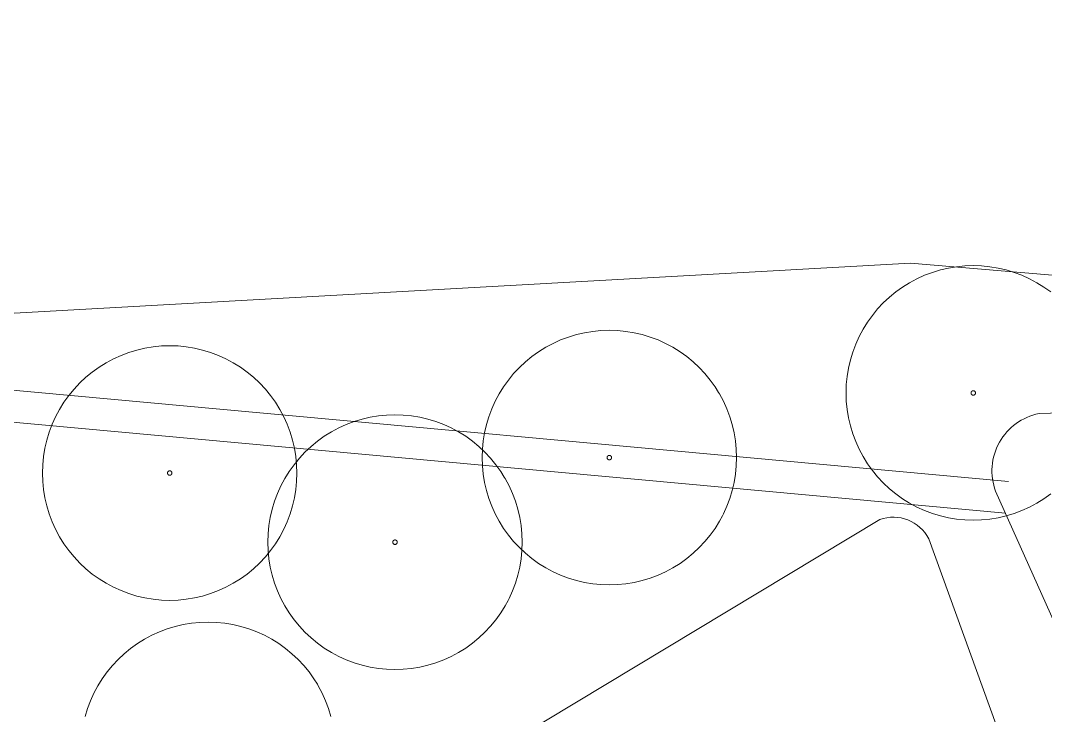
# Model space of a CAD drawing. Header units: inches. Extents: x 501854 to 503583, y 4345579 to 4347155.
# Drawn here: x 502691.48 to 502723.7, y 4346441.42 to 4346463.25 of the extents above; entities that cross this region are included whole.
import ezdxf

# ---------------------------------------------------------------- set-up
doc = ezdxf.new("R2010")
doc.units = ezdxf.units.IN
doc.header["$MEASUREMENT"] = 0
for name, color, linetype, lineweight in [('cp_alberi_linea', 252, 'Continuous', 9), ('cp_canne_tratteggio', 16, 'Continuous', 0), ('cp_pozzette_linee', 142, 'Continuous', 5), ('cp_recinzioni leggere_linea', 132, 'Continuous', 9), ('cp_vegetazione_linee', 34, 'Continuous', 5)]:
    doc.layers.add(name, color=color, linetype=linetype, lineweight=lineweight)

msp = doc.modelspace()

# ---------------------------------------------------------------- hatches: boundary and pattern name
at = {"layer": 'cp_canne_tratteggio', "lineweight": 25}
h = msp.add_hatch(dxfattribs=at)
h.set_pattern_fill('AR-SAND', color=256, scale=1.5, angle=25)
h.set_pattern_definition([(64.2604, (502743.642, 4346446.89), (-1.385729, 2.538138), [0, -2.28, 0, -2.55, 0, -2.4375]), (34.2604, (502743.642, 4346446.89), (0.464291, 4.97512), [0, -1.23, 0, -2.055, 0, -0.7875]), (354.2604, (502741.9946, 4346446.0592), (4.167091, 2.1108425), [0, -0.75, 0, -2.7, 0, -3.525]), (344.2604, (502741.9946, 4346446.059), (3.433469, 3.205822), [0, -0.375, 0, -1.77, 0, -2.025])])
h.paths.add_polyline_path([(501986.281, 4346399.105), (501992.935, 4346401.656, -0.087858), (502078.709, 4346409.996), (502055.176, 4346414.128), (502047.071, 4346414.128), (502025.651, 4346411.815), (502013.493, 4346410.948), (502005.099, 4346407.913), (501993.376, 4346406.178), (501985.56, 4346402.565), (501978.787, 4346403.354), (501975.795, 4346402.313), (501965.994, 4346398.9), (501964.513, 4346399.967), (501961.036, 4346399.377), (501962.485, 4346390.561), (501963.844, 4346390.744), (501967.866, 4346392.12), (501971.252, 4346393.39), (501974.533, 4346394.66), (501979.402, 4346396.565)])
h.paths.add_polyline_path([(502122.318, 4346406.595), (502113.821, 4346407.327), (502102.834, 4346410.692), (502094.776, 4346410.253), (502093.479, 4346408.389, -0.035951), (502128.187, 4346400.979, 0.258775), (502196.159, 4346400.784, -0.063887), (502290.862, 4346433.897), (502290.862, 4346435.079), (502280.765, 4346435.569), (502257.539, 4346429.251), (502239.698, 4346421.898), (502222.613, 4346417.467), (502208.549, 4346409.046), (502193.63, 4346406.067), (502190.347, 4346403.683), (502187.363, 4346401.001), (502176.025, 4346397.127), (502167.371, 4346396.68), (502159.464, 4346394.892), (502138.873, 4346399.28), (502134.918, 4346402.791)])
h.paths.add_polyline_path([(502082.177, 4346412.009), (502078.709, 4346409.996, -0.015034), (502093.479, 4346408.389)])
h.paths.add_polyline_path([(502353.44, 4346437.805), (502354.244, 4346437.9), (502354.964, 4346438.069), (502355.547, 4346438.302), (502356.563, 4346438.725), (502358.087, 4346439.318), (502361.452, 4346440.821), (502363.483, 4346441.012), (502364.457, 4346441.117), (502365.369, 4346441.35), (502367.418, 4346442.095), (502371.102, 4346442.109), (502371.631, 4346442.175), (502372.491, 4346442.44), (502374.304, 4346443.293), (502376.262, 4346443.763), (502378.312, 4346444.093), (502380.584, 4346444.453), (502380.673, 4346444.471), (502380.76, 4346444.498), (502383.669, 4346445.521), (502386.395, 4346446.699), (502394.491, 4346449.874), (502399.095, 4346451.621), (502406.16, 4346454.081), (502409.811, 4346455.272), (502413.541, 4346456.463), (502419.206, 4346458.222), (502423.489, 4346459.318), (502428.518, 4346459.416), (502430.836, 4346458.9), (502430.914, 4346458.886), (502430.993, 4346458.878), (502431.073, 4346458.876), (502431.153, 4346458.881), (502433.057, 4346459.071), (502434.565, 4346459.23), (502436.708, 4346459.151), (502440.607, 4346458.851), (502442.907, 4346458.276), (502445.462, 4346456.328), (502446.313, 4346455.579), (502447.979, 4346454.316), (502448.702, 4346453.847), (502450.589, 4346452.859), (502452.556, 4346450.76), (502453.244, 4346450.469), (502454.62, 4346450.311), (502456.632, 4346450.578), (502458.764, 4346451.027), (502461.394, 4346450.896), (502463.775, 4346450.816), (502465.978, 4346450.824), (502468.141, 4346450.737), (502472.745, 4346450.975), (502476.475, 4346451.055), (502480.67, 4346450.872), (502484.119, 4346450.105), (502484.594, 4346449.605), (502485.876, 4346449.214), (502487.584, 4346449.214), (502487.954, 4346450.248), (502482.423, 4346452.229), (502477.963, 4346453.837), (502471.707, 4346453.775), (502467.867, 4346453.899), (502462.23, 4346454.085), (502449.304, 4346457.705), (502448.036, 4346460.08), (502444.59, 4346462.583), (502438.482, 4346461.957), (502425.325, 4346461.645), (502408.566, 4346456.483), (502391.651, 4346451.165), (502384.446, 4346450.383), (502375.519, 4346446.941), (502356.375, 4346443.499), (502353.164, 4346441.458), (502348.98, 4346439.32), (502335.746, 4346437.863), (502321.539, 4346434.462), (502311.987, 4346435.116), (502308.869, 4346435.113), (502308.869, 4346433.462), (502311.87, 4346433.28), (502313.105, 4346433.175), (502317.259, 4346432.963), (502320.022, 4346432.81), (502320.095, 4346432.809), (502320.167, 4346432.813), (502320.184, 4346432.815), (502323.397, 4346433.772), (502326.917, 4346434.228), (502330.279, 4346434.155), (502330.79, 4346434.216), (502333.195, 4346434.963), (502334.981, 4346434.82), (502336.092, 4346434.851), (502337.68, 4346434.851), (502339.823, 4346435.014), (502342.598, 4346435.624), (502344.93, 4346435.846), (502347.955, 4346436.558), (502349.731, 4346437.279), (502351.928, 4346437.686)])
h.paths.add_polyline_path([(502768.185, 4346429.638), (502763.485, 4346428.055), (502757.435, 4346427.839), (502754.975, 4346427.752), (502747.195, 4346428.991), (502747.239, 4346427.582), (502750.564, 4346426.502), (502752.866, 4346426.184), (502755.644, 4346426.105), (502757.708, 4346426.263), (502759.613, 4346426.581), (502761.915, 4346426.978), (502764.058, 4346426.978), (502766.36, 4346427.057), (502768.257, 4346427.328)])

# ---------------------------------------------------------------- linework, layer by layer
at = {"layer": 'cp_alberi_linea'}
for points in [[(502723.869, 4346454.726), (502723.656, 4346454.878), (502723.434, 4346455.016), (502723.203, 4346455.14), (502722.965, 4346455.248), (502722.72, 4346455.34), (502722.469, 4346455.416), (502722.214, 4346455.475), (502721.956, 4346455.518), (502721.696, 4346455.544), (502721.434, 4346455.552), (502721.172, 4346455.544), (502720.912, 4346455.518), (502720.654, 4346455.475), (502720.399, 4346455.416), (502720.148, 4346455.34), (502719.903, 4346455.248), (502719.665, 4346455.14), (502719.434, 4346455.016), (502719.212, 4346454.878), (502718.999, 4346454.726), (502718.797, 4346454.56), (502718.606, 4346454.381), (502718.427, 4346454.19), (502718.261, 4346453.987), (502718.108, 4346453.775), (502717.97, 4346453.552), (502717.847, 4346453.321), (502717.739, 4346453.083), (502717.646, 4346452.838), (502717.57, 4346452.588), (502717.511, 4346452.333), (502717.468, 4346452.074), (502717.443, 4346451.814), (502717.434, 4346451.552), (502717.443, 4346451.291), (502717.468, 4346451.03), (502717.511, 4346450.772), (502717.57, 4346450.517), (502717.646, 4346450.267), (502717.739, 4346450.022), (502717.847, 4346449.783), (502717.97, 4346449.552), (502718.108, 4346449.33), (502718.261, 4346449.117), (502718.427, 4346448.915), (502718.606, 4346448.724), (502718.797, 4346448.545), (502718.999, 4346448.379), (502719.212, 4346448.226), (502719.434, 4346448.088), (502719.665, 4346447.965), (502719.903, 4346447.857), (502720.148, 4346447.765), (502720.399, 4346447.689), (502720.654, 4346447.629), (502720.912, 4346447.586), (502721.172, 4346447.561), (502721.434, 4346447.552), (502721.696, 4346447.561), (502721.956, 4346447.586), (502722.214, 4346447.629), (502722.469, 4346447.689), (502722.72, 4346447.765), (502722.965, 4346447.857), (502723.203, 4346447.965), (502723.434, 4346448.088), (502723.656, 4346448.226), (502723.869, 4346448.379)], [(502701.242, 4346441.389), (502701.166, 4346441.64), (502701.074, 4346441.885), (502700.966, 4346442.123), (502700.843, 4346442.354), (502700.815, 4346442.399), (502700.705, 4346442.576), (502700.552, 4346442.789), (502700.386, 4346442.991), (502700.207, 4346443.182), (502700.016, 4346443.361), (502699.814, 4346443.527), (502699.601, 4346443.68), (502699.379, 4346443.818), (502699.148, 4346443.941), (502698.909, 4346444.049), (502698.664, 4346444.142), (502698.414, 4346444.218), (502698.159, 4346444.277), (502697.901, 4346444.32), (502697.64, 4346444.345), (502697.379, 4346444.354), (502697.117, 4346444.345), (502696.857, 4346444.32), (502696.598, 4346444.277), (502696.343, 4346444.218), (502696.093, 4346444.142), (502695.848, 4346444.049), (502695.61, 4346443.941), (502695.379, 4346443.818), (502695.156, 4346443.68), (502694.944, 4346443.527), (502694.741, 4346443.361), (502694.55, 4346443.182), (502694.371, 4346442.991), (502694.205, 4346442.789), (502694.053, 4346442.576), (502693.915, 4346442.354), (502693.791, 4346442.123), (502693.683, 4346441.885), (502693.591, 4346441.64), (502693.515, 4346441.389)]]:
    msp.add_lwpolyline(points, dxfattribs=at)
for points in [[(502713.993, 4346449.522), (502713.984, 4346449.783), (502713.959, 4346450.044), (502713.916, 4346450.302), (502713.857, 4346450.557), (502713.781, 4346450.807), (502713.688, 4346451.052), (502713.58, 4346451.291), (502713.457, 4346451.522), (502713.429, 4346451.567), (502713.319, 4346451.744), (502713.166, 4346451.957), (502713, 4346452.159), (502712.821, 4346452.35), (502712.63, 4346452.529), (502712.428, 4346452.695), (502712.215, 4346452.848), (502711.993, 4346452.986), (502711.762, 4346453.109), (502711.524, 4346453.217), (502711.279, 4346453.309), (502711.028, 4346453.385), (502710.773, 4346453.445), (502710.515, 4346453.487), (502710.254, 4346453.513), (502709.993, 4346453.522), (502709.731, 4346453.513), (502709.471, 4346453.487), (502709.212, 4346453.445), (502708.958, 4346453.385), (502708.707, 4346453.309), (502708.462, 4346453.217), (502708.224, 4346453.109), (502707.993, 4346452.986), (502707.771, 4346452.848), (502707.558, 4346452.695), (502707.355, 4346452.529), (502707.164, 4346452.35), (502706.985, 4346452.159), (502706.819, 4346451.957), (502706.667, 4346451.744), (502706.529, 4346451.522), (502706.405, 4346451.291), (502706.297, 4346451.052), (502706.205, 4346450.807), (502706.129, 4346450.557), (502706.07, 4346450.302), (502706.027, 4346450.044), (502706.001, 4346449.783), (502705.993, 4346449.522), (502706.001, 4346449.26), (502706.027, 4346449), (502706.07, 4346448.741), (502706.129, 4346448.486), (502706.205, 4346448.236), (502706.297, 4346447.991), (502706.405, 4346447.753), (502706.529, 4346447.522), (502706.667, 4346447.299), (502706.819, 4346447.087), (502706.985, 4346446.884), (502707.164, 4346446.693), (502707.355, 4346446.514), (502707.558, 4346446.348), (502707.771, 4346446.196), (502707.993, 4346446.058), (502708.224, 4346445.934), (502708.462, 4346445.826), (502708.707, 4346445.734), (502708.958, 4346445.658), (502709.212, 4346445.599), (502709.471, 4346445.556), (502709.731, 4346445.53), (502709.993, 4346445.522), (502710.254, 4346445.53), (502710.515, 4346445.556), (502710.773, 4346445.599), (502711.028, 4346445.658), (502711.279, 4346445.734), (502711.524, 4346445.826), (502711.762, 4346445.934), (502711.993, 4346446.058), (502712.215, 4346446.196), (502712.428, 4346446.348), (502712.63, 4346446.514), (502712.821, 4346446.693), (502713, 4346446.884), (502713.166, 4346447.087), (502713.319, 4346447.299), (502713.457, 4346447.522), (502713.548, 4346447.693), (502713.58, 4346447.753), (502713.688, 4346447.991), (502713.781, 4346448.236), (502713.857, 4346448.486), (502713.916, 4346448.741), (502713.959, 4346449), (502713.984, 4346449.26)], [(502700.173, 4346449.037), (502700.164, 4346449.298), (502700.139, 4346449.559), (502700.096, 4346449.817), (502700.037, 4346450.072), (502699.961, 4346450.322), (502699.868, 4346450.567), (502699.76, 4346450.806), (502699.637, 4346451.037), (502699.499, 4346451.259), (502699.346, 4346451.472), (502699.18, 4346451.674), (502699.001, 4346451.865), (502698.81, 4346452.044), (502698.608, 4346452.21), (502698.395, 4346452.363), (502698.173, 4346452.501), (502697.942, 4346452.624), (502697.704, 4346452.732), (502697.459, 4346452.824), (502697.208, 4346452.9), (502696.953, 4346452.96), (502696.695, 4346453.002), (502696.435, 4346453.028), (502696.173, 4346453.037), (502695.911, 4346453.028), (502695.651, 4346453.002), (502695.393, 4346452.96), (502695.138, 4346452.9), (502694.887, 4346452.824), (502694.642, 4346452.732), (502694.404, 4346452.624), (502694.173, 4346452.501), (502693.951, 4346452.363), (502693.738, 4346452.21), (502693.536, 4346452.044), (502693.345, 4346451.865), (502693.166, 4346451.674), (502693, 4346451.472), (502692.847, 4346451.259), (502692.709, 4346451.037), (502692.585, 4346450.806), (502692.477, 4346450.567), (502692.385, 4346450.322), (502692.309, 4346450.072), (502692.25, 4346449.817), (502692.207, 4346449.559), (502692.182, 4346449.298), (502692.173, 4346449.037), (502692.182, 4346448.775), (502692.207, 4346448.515), (502692.25, 4346448.256), (502692.309, 4346448.001), (502692.385, 4346447.751), (502692.477, 4346447.506), (502692.585, 4346447.268), (502692.709, 4346447.037), (502692.847, 4346446.814), (502693, 4346446.602), (502693.166, 4346446.399), (502693.345, 4346446.208), (502693.536, 4346446.029), (502693.738, 4346445.863), (502693.951, 4346445.711), (502694.173, 4346445.573), (502694.404, 4346445.449), (502694.642, 4346445.341), (502694.887, 4346445.249), (502695.138, 4346445.173), (502695.393, 4346445.114), (502695.651, 4346445.071), (502695.911, 4346445.045), (502696.173, 4346445.037), (502696.435, 4346445.045), (502696.695, 4346445.071), (502696.953, 4346445.114), (502697.208, 4346445.173), (502697.459, 4346445.249), (502697.704, 4346445.341), (502697.942, 4346445.449), (502698.173, 4346445.573), (502698.395, 4346445.711), (502698.608, 4346445.863), (502698.81, 4346446.029), (502699.001, 4346446.208), (502699.18, 4346446.399), (502699.346, 4346446.602), (502699.499, 4346446.814), (502699.637, 4346447.037), (502699.76, 4346447.268), (502699.868, 4346447.506), (502699.961, 4346447.751), (502700.037, 4346448.001), (502700.096, 4346448.256), (502700.139, 4346448.515), (502700.164, 4346448.775)], [(502721.504, 4346451.552), (502721.504, 4346451.557), (502721.504, 4346451.561), (502721.503, 4346451.566), (502721.502, 4346451.57), (502721.5, 4346451.575), (502721.499, 4346451.579), (502721.497, 4346451.583), (502721.495, 4346451.587), (502721.492, 4346451.591), (502721.49, 4346451.595), (502721.487, 4346451.598), (502721.484, 4346451.602), (502721.48, 4346451.605), (502721.477, 4346451.608), (502721.473, 4346451.611), (502721.469, 4346451.613), (502721.465, 4346451.615), (502721.461, 4346451.617), (502721.457, 4346451.619), (502721.452, 4346451.62), (502721.448, 4346451.621), (502721.443, 4346451.622), (502721.439, 4346451.622), (502721.434, 4346451.622), (502721.429, 4346451.622), (502721.425, 4346451.622), (502721.42, 4346451.621), (502721.416, 4346451.62), (502721.411, 4346451.619), (502721.407, 4346451.617), (502721.403, 4346451.615), (502721.399, 4346451.613), (502721.395, 4346451.611), (502721.391, 4346451.608), (502721.388, 4346451.605), (502721.384, 4346451.602), (502721.381, 4346451.598), (502721.378, 4346451.595), (502721.376, 4346451.591), (502721.373, 4346451.587), (502721.371, 4346451.583), (502721.369, 4346451.579), (502721.368, 4346451.575), (502721.366, 4346451.57), (502721.365, 4346451.566), (502721.365, 4346451.561), (502721.364, 4346451.557), (502721.364, 4346451.552), (502721.364, 4346451.548), (502721.365, 4346451.543), (502721.365, 4346451.539), (502721.366, 4346451.534), (502721.368, 4346451.53), (502721.369, 4346451.525), (502721.371, 4346451.521), (502721.373, 4346451.517), (502721.376, 4346451.513), (502721.378, 4346451.51), (502721.381, 4346451.506), (502721.384, 4346451.503), (502721.388, 4346451.5), (502721.391, 4346451.497), (502721.395, 4346451.494), (502721.399, 4346451.492), (502721.403, 4346451.489), (502721.407, 4346451.487), (502721.411, 4346451.486), (502721.416, 4346451.485), (502721.42, 4346451.484), (502721.425, 4346451.483), (502721.429, 4346451.482), (502721.434, 4346451.482), (502721.439, 4346451.482), (502721.443, 4346451.483), (502721.448, 4346451.484), (502721.452, 4346451.485), (502721.457, 4346451.486), (502721.461, 4346451.487), (502721.465, 4346451.489), (502721.469, 4346451.492), (502721.473, 4346451.494), (502721.477, 4346451.497), (502721.48, 4346451.5), (502721.484, 4346451.503), (502721.487, 4346451.506), (502721.49, 4346451.51), (502721.492, 4346451.513), (502721.495, 4346451.517), (502721.497, 4346451.521), (502721.499, 4346451.525), (502721.5, 4346451.53), (502721.502, 4346451.534), (502721.503, 4346451.539), (502721.504, 4346451.543), (502721.504, 4346451.548)], [(502707.255, 4346446.864), (502707.246, 4346447.126), (502707.221, 4346447.386), (502707.178, 4346447.644), (502707.119, 4346447.899), (502707.043, 4346448.15), (502706.95, 4346448.395), (502706.842, 4346448.633), (502706.719, 4346448.864), (502706.691, 4346448.909), (502706.581, 4346449.086), (502706.428, 4346449.299), (502706.262, 4346449.501), (502706.083, 4346449.693), (502705.892, 4346449.871), (502705.69, 4346450.038), (502705.477, 4346450.19), (502705.255, 4346450.328), (502705.024, 4346450.452), (502704.786, 4346450.56), (502704.541, 4346450.652), (502704.29, 4346450.728), (502704.035, 4346450.787), (502703.777, 4346450.83), (502703.517, 4346450.856), (502703.255, 4346450.864), (502702.993, 4346450.856), (502702.733, 4346450.83), (502702.475, 4346450.787), (502702.22, 4346450.728), (502701.969, 4346450.652), (502701.724, 4346450.56), (502701.486, 4346450.452), (502701.255, 4346450.328), (502701.033, 4346450.19), (502700.82, 4346450.038), (502700.618, 4346449.871), (502700.426, 4346449.693), (502700.248, 4346449.501), (502700.082, 4346449.299), (502699.929, 4346449.086), (502699.791, 4346448.864), (502699.667, 4346448.633), (502699.559, 4346448.395), (502699.467, 4346448.15), (502699.391, 4346447.899), (502699.332, 4346447.644), (502699.289, 4346447.386), (502699.263, 4346447.126), (502699.255, 4346446.864), (502699.263, 4346446.602), (502699.289, 4346446.342), (502699.332, 4346446.084), (502699.391, 4346445.829), (502699.467, 4346445.578), (502699.559, 4346445.333), (502699.667, 4346445.095), (502699.791, 4346444.864), (502699.929, 4346444.642), (502700.082, 4346444.429), (502700.248, 4346444.227), (502700.426, 4346444.036), (502700.618, 4346443.857), (502700.82, 4346443.691), (502701.033, 4346443.538), (502701.255, 4346443.4), (502701.486, 4346443.277), (502701.724, 4346443.169), (502701.969, 4346443.076), (502702.22, 4346443), (502702.475, 4346442.941), (502702.733, 4346442.898), (502702.993, 4346442.873), (502703.255, 4346442.864), (502703.517, 4346442.873), (502703.777, 4346442.898), (502704.035, 4346442.941), (502704.29, 4346443), (502704.541, 4346443.076), (502704.786, 4346443.169), (502705.024, 4346443.277), (502705.255, 4346443.4), (502705.477, 4346443.538), (502705.69, 4346443.691), (502705.892, 4346443.857), (502706.083, 4346444.036), (502706.262, 4346444.227), (502706.428, 4346444.429), (502706.581, 4346444.642), (502706.719, 4346444.864), (502706.81, 4346445.035), (502706.842, 4346445.095), (502706.95, 4346445.333), (502707.043, 4346445.578), (502707.119, 4346445.829), (502707.178, 4346446.084), (502707.221, 4346446.342), (502707.246, 4346446.602)], [(502710.063, 4346449.522), (502710.063, 4346449.526), (502710.062, 4346449.531), (502710.062, 4346449.535), (502710.061, 4346449.54), (502710.059, 4346449.544), (502710.058, 4346449.548), (502710.056, 4346449.553), (502710.054, 4346449.557), (502710.051, 4346449.561), (502710.048, 4346449.564), (502710.046, 4346449.568), (502710.042, 4346449.571), (502710.039, 4346449.574), (502710.036, 4346449.577), (502710.032, 4346449.58), (502710.028, 4346449.582), (502710.024, 4346449.585), (502710.02, 4346449.586), (502710.015, 4346449.588), (502710.011, 4346449.589), (502710.007, 4346449.59), (502710.002, 4346449.591), (502709.997, 4346449.592), (502709.993, 4346449.592), (502709.988, 4346449.592), (502709.984, 4346449.591), (502709.979, 4346449.59), (502709.975, 4346449.589), (502709.97, 4346449.588), (502709.966, 4346449.586), (502709.962, 4346449.585), (502709.958, 4346449.582), (502709.954, 4346449.58), (502709.95, 4346449.577), (502709.947, 4346449.574), (502709.943, 4346449.571), (502709.94, 4346449.568), (502709.937, 4346449.564), (502709.935, 4346449.561), (502709.932, 4346449.557), (502709.93, 4346449.553), (502709.928, 4346449.548), (502709.926, 4346449.544), (502709.925, 4346449.54), (502709.924, 4346449.535), (502709.923, 4346449.531), (502709.923, 4346449.526), (502709.923, 4346449.522), (502709.923, 4346449.517), (502709.923, 4346449.513), (502709.924, 4346449.508), (502709.925, 4346449.504), (502709.926, 4346449.499), (502709.928, 4346449.495), (502709.93, 4346449.491), (502709.932, 4346449.487), (502709.935, 4346449.483), (502709.937, 4346449.479), (502709.94, 4346449.475), (502709.943, 4346449.472), (502709.947, 4346449.469), (502709.95, 4346449.466), (502709.954, 4346449.463), (502709.958, 4346449.461), (502709.962, 4346449.459), (502709.966, 4346449.457), (502709.97, 4346449.455), (502709.975, 4346449.454), (502709.979, 4346449.453), (502709.984, 4346449.452), (502709.988, 4346449.452), (502709.993, 4346449.452), (502709.997, 4346449.452), (502710.002, 4346449.452), (502710.007, 4346449.453), (502710.011, 4346449.454), (502710.015, 4346449.455), (502710.02, 4346449.457), (502710.024, 4346449.459), (502710.028, 4346449.461), (502710.032, 4346449.463), (502710.036, 4346449.466), (502710.039, 4346449.469), (502710.042, 4346449.472), (502710.046, 4346449.475), (502710.048, 4346449.479), (502710.051, 4346449.483), (502710.054, 4346449.487), (502710.056, 4346449.491), (502710.058, 4346449.495), (502710.059, 4346449.499), (502710.061, 4346449.504), (502710.062, 4346449.508), (502710.062, 4346449.513), (502710.063, 4346449.517)], [(502696.243, 4346449.037), (502696.243, 4346449.041), (502696.242, 4346449.046), (502696.242, 4346449.05), (502696.241, 4346449.055), (502696.239, 4346449.059), (502696.238, 4346449.064), (502696.236, 4346449.068), (502696.234, 4346449.072), (502696.231, 4346449.076), (502696.229, 4346449.079), (502696.226, 4346449.083), (502696.223, 4346449.086), (502696.219, 4346449.089), (502696.216, 4346449.092), (502696.212, 4346449.095), (502696.208, 4346449.097), (502696.204, 4346449.1), (502696.2, 4346449.101), (502696.196, 4346449.103), (502696.191, 4346449.104), (502696.187, 4346449.105), (502696.182, 4346449.106), (502696.178, 4346449.107), (502696.173, 4346449.107), (502696.168, 4346449.107), (502696.164, 4346449.106), (502696.159, 4346449.105), (502696.155, 4346449.104), (502696.15, 4346449.103), (502696.146, 4346449.101), (502696.142, 4346449.1), (502696.138, 4346449.097), (502696.134, 4346449.095), (502696.13, 4346449.092), (502696.127, 4346449.089), (502696.123, 4346449.086), (502696.12, 4346449.083), (502696.117, 4346449.079), (502696.115, 4346449.076), (502696.112, 4346449.072), (502696.11, 4346449.068), (502696.108, 4346449.064), (502696.107, 4346449.059), (502696.105, 4346449.055), (502696.104, 4346449.05), (502696.103, 4346449.046), (502696.103, 4346449.041), (502696.103, 4346449.037), (502696.103, 4346449.032), (502696.103, 4346449.028), (502696.104, 4346449.023), (502696.105, 4346449.019), (502696.107, 4346449.014), (502696.108, 4346449.01), (502696.11, 4346449.006), (502696.112, 4346449.002), (502696.115, 4346448.998), (502696.117, 4346448.994), (502696.12, 4346448.99), (502696.123, 4346448.987), (502696.127, 4346448.984), (502696.13, 4346448.981), (502696.134, 4346448.978), (502696.138, 4346448.976), (502696.142, 4346448.974), (502696.146, 4346448.972), (502696.15, 4346448.97), (502696.155, 4346448.969), (502696.159, 4346448.968), (502696.164, 4346448.967), (502696.168, 4346448.967), (502696.173, 4346448.967), (502696.178, 4346448.967), (502696.182, 4346448.967), (502696.187, 4346448.968), (502696.191, 4346448.969), (502696.196, 4346448.97), (502696.2, 4346448.972), (502696.204, 4346448.974), (502696.208, 4346448.976), (502696.212, 4346448.978), (502696.216, 4346448.981), (502696.219, 4346448.984), (502696.223, 4346448.987), (502696.226, 4346448.99), (502696.229, 4346448.994), (502696.231, 4346448.998), (502696.234, 4346449.002), (502696.236, 4346449.006), (502696.238, 4346449.01), (502696.239, 4346449.014), (502696.241, 4346449.019), (502696.242, 4346449.023), (502696.242, 4346449.028), (502696.243, 4346449.032)], [(502703.325, 4346446.864), (502703.325, 4346446.869), (502703.324, 4346446.873), (502703.324, 4346446.878), (502703.323, 4346446.882), (502703.321, 4346446.887), (502703.32, 4346446.891), (502703.318, 4346446.895), (502703.316, 4346446.899), (502703.313, 4346446.903), (502703.311, 4346446.907), (502703.308, 4346446.91), (502703.304, 4346446.914), (502703.301, 4346446.917), (502703.298, 4346446.92), (502703.294, 4346446.922), (502703.29, 4346446.925), (502703.286, 4346446.927), (502703.282, 4346446.929), (502703.277, 4346446.93), (502703.273, 4346446.932), (502703.269, 4346446.933), (502703.264, 4346446.934), (502703.26, 4346446.934), (502703.255, 4346446.934), (502703.25, 4346446.934), (502703.246, 4346446.934), (502703.241, 4346446.933), (502703.237, 4346446.932), (502703.232, 4346446.93), (502703.228, 4346446.929), (502703.224, 4346446.927), (502703.22, 4346446.925), (502703.216, 4346446.922), (502703.212, 4346446.92), (502703.209, 4346446.917), (502703.205, 4346446.914), (502703.202, 4346446.91), (502703.199, 4346446.907), (502703.197, 4346446.903), (502703.194, 4346446.899), (502703.192, 4346446.895), (502703.19, 4346446.891), (502703.189, 4346446.887), (502703.187, 4346446.882), (502703.186, 4346446.878), (502703.185, 4346446.873), (502703.185, 4346446.869), (502703.185, 4346446.864), (502703.185, 4346446.86), (502703.185, 4346446.855), (502703.186, 4346446.85), (502703.187, 4346446.846), (502703.189, 4346446.842), (502703.19, 4346446.837), (502703.192, 4346446.833), (502703.194, 4346446.829), (502703.197, 4346446.825), (502703.199, 4346446.821), (502703.202, 4346446.818), (502703.205, 4346446.815), (502703.209, 4346446.811), (502703.212, 4346446.808), (502703.216, 4346446.806), (502703.22, 4346446.803), (502703.224, 4346446.801), (502703.228, 4346446.799), (502703.232, 4346446.798), (502703.237, 4346446.796), (502703.241, 4346446.795), (502703.246, 4346446.795), (502703.25, 4346446.794), (502703.255, 4346446.794), (502703.26, 4346446.794), (502703.264, 4346446.795), (502703.269, 4346446.795), (502703.273, 4346446.796), (502703.277, 4346446.798), (502703.282, 4346446.799), (502703.286, 4346446.801), (502703.29, 4346446.803), (502703.294, 4346446.806), (502703.298, 4346446.808), (502703.301, 4346446.811), (502703.304, 4346446.815), (502703.308, 4346446.818), (502703.311, 4346446.821), (502703.313, 4346446.825), (502703.316, 4346446.829), (502703.318, 4346446.833), (502703.32, 4346446.837), (502703.321, 4346446.842), (502703.323, 4346446.846), (502703.324, 4346446.85), (502703.324, 4346446.855), (502703.325, 4346446.86)]]:
    msp.add_lwpolyline(points, close=True, dxfattribs=at)
at = {"layer": 'cp_pozzette_linee'}
for points in [[(502738.735, 4346441.472), (502736.221, 4346449.536, 0.26124), (502733.805, 4346451.211), (502723.501, 4346450.904, 0.463567), (502722.138, 4346448.466), (502727.145, 4346437.3, 0.361551), (502729.762, 4346435.857), (502737.69, 4346438.96, 0.402499), (502738.735, 4346441.472, 0.382327)], [(502723.037, 4346438.7), (502720.032, 4346446.971, 0.374581), (502718.493, 4346447.575), (502707.01, 4346440.664, 0.245264), (502705.791, 4346438.453), (502705.508, 4346434.904, 0.490729), (502706.714, 4346433.592), (502722.577, 4346436.696, 0.284081), (502723.037, 4346438.7, 0.382327)]]:
    msp.add_lwpolyline(points, format="xyb", dxfattribs=at)
at = {"layer": 'cp_recinzioni leggere_linea'}
msp.add_lwpolyline([(502585.981, 4346448.385), (502605.971, 4346449.838), (502634.509, 4346451.561), (502659.918, 4346452.585), (502689.02, 4346453.931), (502719.46, 4346455.63), (502739.919, 4346453.898), (502801.212, 4346456.492), (502829.955, 4346458.151)], dxfattribs=at)
at = {"layer": 'cp_vegetazione_linee'}
for points in [[(502275.41, 4346462.555), (502317.466, 4346468.597), (502377.721, 4346477.254), (502388.683, 4346478.636), (502409.89, 4346481.876), (502429.128, 4346486.489), (502466.124, 4346481.92), (502482.789, 4346475.69), (502523.965, 4346460.477), (502546.904, 4346452.261), (502585.955, 4346447.38), (502606.038, 4346448.84), (502634.559, 4346450.563), (502659.979, 4346451.587), (502688.863, 4346451.853), (502722.539, 4346448.771)], [(502275.687, 4346461.585), (502317.608, 4346467.607), (502377.855, 4346476.263), (502388.821, 4346477.645), (502410.082, 4346480.894), (502429.185, 4346485.475), (502465.885, 4346480.942), (502482.44, 4346474.752), (502523.623, 4346459.537), (502546.671, 4346451.282), (502585.929, 4346446.376), (502606.104, 4346447.842), (502634.609, 4346449.564), (502660.004, 4346450.587), (502688.822, 4346450.853), (502722.448, 4346447.775)]]:
    msp.add_lwpolyline(points, dxfattribs=at)

doc.saveas('drawing.dxf')
